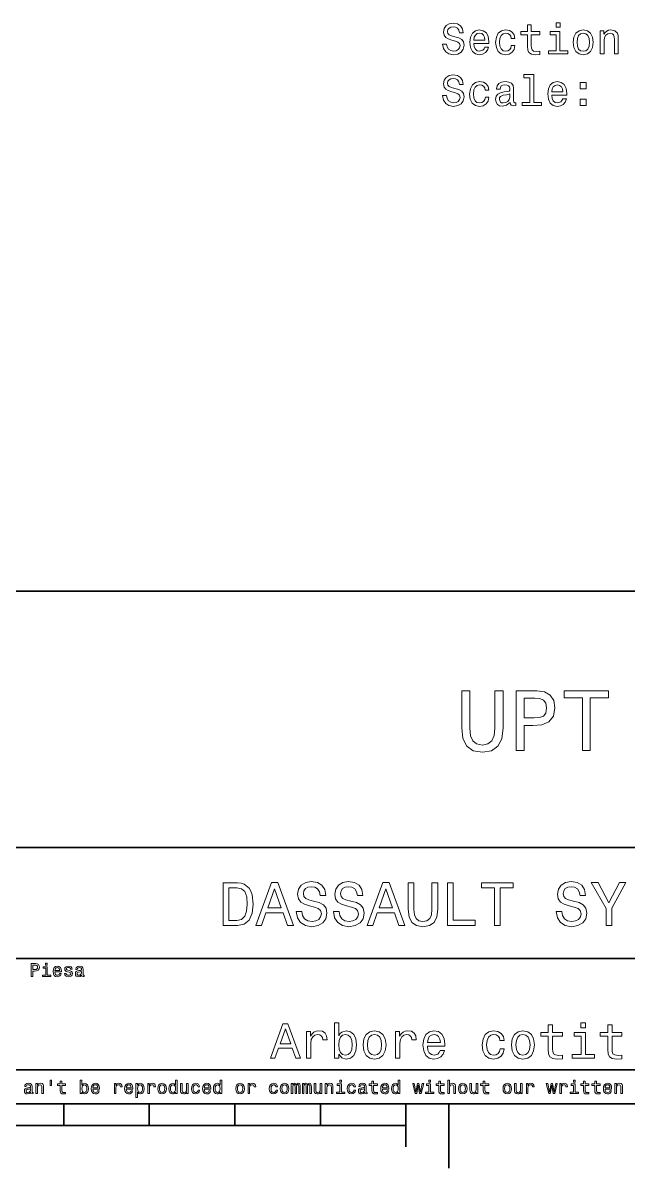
# Model space of a CAD drawing. Extents: x 0 to 420, y 0 to 297.
# Drawn here: x 265.2 to 336, y 2.5 to 136.5 of the extents above; entities that cross this region are included whole.
import ezdxf

# ---------------------------------------------------------------- set-up
doc = ezdxf.new("R2010")
doc.units = 0

msp = doc.modelspace()

# ---------------------------------------------------------------- linework, layer by layer
at = {"color": 7, "lineweight": 35}
for p, q in [((220, 70), (410, 70)), ((220, 40), (385, 40)), ((220, 27), (385, 27)), ((220, 14), (385, 14)), ((10, 10), (410, 10)), ((220, 10), (410, 10)), ((110, 7.5), (310, 7.5))]:
    msp.add_line(p, q, dxfattribs=at)
at = {"color": 7, "lineweight": 35, "ltscale": 0.0625}
for p, q in [((270, 10), (270, 7.5)), ((280, 10), (280, 7.5)), ((290, 10), (290, 7.5)), ((300, 10), (300, 7.5))]:
    msp.add_line(p, q, dxfattribs=at)
at = {"color": 7, "lineweight": 35, "ltscale": 0.125}
msp.add_line((310, 10), (310, 5), dxfattribs=at)
at = {"color": 7, "lineweight": 35, "ltscale": 0.1875}
msp.add_line((315, 10), (315, 2.5), dxfattribs=at)
at = {"color": 7, "lineweight": 13}
for points in [[(314.74, 133.99), (314.28, 133.99), (314.38, 133.46), (314.64, 133.06), (315.02, 132.83), (315.55, 132.74), (316.07, 132.82), (316.46, 133.04), (316.7, 133.39), (316.79, 133.85), (316.72, 134.26), (316.51, 134.53), (316.16, 134.71), (315.7, 134.84), (315.31, 134.94), (315.05, 135.05), (314.91, 135.21), (314.86, 135.46), (314.91, 135.69), (315.04, 135.86), (315.24, 135.97), (315.52, 136.01), (315.8, 135.96), (316.02, 135.83), (316.17, 135.6), (316.24, 135.29), (316.7, 135.29), (316.7, 135.3), (316.62, 135.78), (316.38, 136.13), (316.01, 136.35), (315.5, 136.43), (315.05, 136.35), (314.7, 136.14), (314.47, 135.81), (314.39, 135.39), (314.45, 135.01), (314.65, 134.75), (314.95, 134.58), (315.36, 134.45), (315.77, 134.34), (316.08, 134.22), (316.26, 134.06), (316.33, 133.8), (316.27, 133.53), (316.11, 133.33), (315.88, 133.21), (315.57, 133.17), (315.23, 133.22), (314.96, 133.38), (314.8, 133.64)], [(317.92, 134.06), (319.69, 134.06), (319.7, 134.27), (319.62, 134.85), (319.4, 135.28), (319.04, 135.55), (318.57, 135.64), (318.12, 135.54), (317.76, 135.26), (317.54, 134.8), (317.45, 134.19), (317.53, 133.57), (317.76, 133.12), (318.11, 132.84), (318.56, 132.74), (318.95, 132.81), (319.28, 132.98), (319.51, 133.25), (319.65, 133.61), (319.21, 133.61), (319.12, 133.41), (318.99, 133.26), (318.61, 133.14), (318.33, 133.2), (318.11, 133.37), (317.97, 133.66), (317.92, 134.05)], [(322.29, 134.65), (322.73, 134.65), (322.64, 135.05), (322.42, 135.37), (322.08, 135.57), (321.65, 135.64), (321.16, 135.54), (320.79, 135.26), (320.56, 134.8), (320.48, 134.18), (320.56, 133.57), (320.78, 133.12), (321.14, 132.84), (321.63, 132.74), (322.06, 132.82), (322.4, 133.03), (322.63, 133.36), (322.73, 133.81), (322.31, 133.81), (322.24, 133.52), (322.09, 133.31), (321.89, 133.18), (321.65, 133.14), (321.34, 133.21), (321.12, 133.41), (320.98, 133.74), (320.93, 134.2), (320.98, 134.65), (321.12, 134.98), (321.35, 135.18), (321.65, 135.25), (321.91, 135.21), (322.1, 135.09), (322.24, 134.9)], [(324.2, 135.08), (324.2, 133.72), (324.23, 133.28), (324.37, 132.98), (324.65, 132.8), (325.13, 132.74), (325.65, 132.77), (325.65, 133.15), (325.27, 133.12), (324.92, 133.16), (324.74, 133.29), (324.66, 133.5), (324.64, 133.8), (324.64, 135.08), (325.65, 135.08), (325.65, 135.45), (324.64, 135.45), (324.64, 136.25), (324.2, 136.25), (324.2, 135.45), (323.43, 135.45), (323.43, 135.08)], [(327.99, 133.21), (327.99, 135.45), (326.86, 135.45), (326.86, 135.08), (327.55, 135.08), (327.55, 133.21), (326.64, 133.21), (326.64, 132.84), (328.91, 132.84), (328.91, 133.21)], [(328.01, 136.46), (327.54, 136.46), (327.54, 135.95), (328.01, 135.95)], [(329.54, 134.19), (329.62, 133.57), (329.86, 133.12), (330.22, 132.84), (330.72, 132.74), (331.21, 132.84), (331.58, 133.11), (331.81, 133.57), (331.89, 134.19), (331.81, 134.8), (331.58, 135.26), (331.21, 135.54), (330.72, 135.64), (330.22, 135.54), (329.86, 135.26), (329.62, 134.8)], [(332.71, 132.84), (333.15, 132.84), (333.15, 134.4), (333.2, 134.76), (333.35, 135.02), (333.57, 135.18), (333.88, 135.24), (334.12, 135.19), (334.27, 135.06), (334.34, 134.83), (334.37, 134.53), (334.37, 132.84), (334.81, 132.84), (334.81, 134.62), (334.79, 134.98), (334.7, 135.27), (334.4, 135.55), (333.94, 135.64), (333.68, 135.61), (333.47, 135.51), (333.28, 135.35), (333.13, 135.13), (333.13, 135.55), (332.71, 135.55)], [(317.92, 134.44), (317.97, 134.78), (318.11, 135.04), (318.32, 135.2), (318.59, 135.25), (318.86, 135.2), (319.06, 135.04), (319.19, 134.78), (319.23, 134.44)], [(330, 134.19), (330.04, 134.65), (330.18, 134.98), (330.41, 135.18), (330.72, 135.25), (331.02, 135.18), (331.25, 134.98), (331.39, 134.65), (331.44, 134.19), (331.39, 133.74), (331.25, 133.4), (331.02, 133.2), (330.72, 133.14), (330.41, 133.2), (330.18, 133.4), (330.04, 133.74)], [(314.74, 127.95), (314.28, 127.95), (314.38, 127.41), (314.64, 127.02), (315.02, 126.78), (315.55, 126.69), (316.07, 126.78), (316.46, 127), (316.7, 127.35), (316.79, 127.8), (316.72, 128.22), (316.51, 128.49), (316.16, 128.66), (315.7, 128.79), (315.31, 128.89), (315.05, 129), (314.91, 129.16), (314.86, 129.41), (314.91, 129.64), (315.04, 129.81), (315.24, 129.93), (315.52, 129.97), (315.8, 129.92), (316.02, 129.78), (316.17, 129.55), (316.24, 129.25), (316.7, 129.25), (316.7, 129.26), (316.62, 129.73), (316.38, 130.08), (316.01, 130.31), (315.5, 130.38), (315.05, 130.31), (314.7, 130.09), (314.47, 129.77), (314.39, 129.34), (314.45, 128.96), (314.65, 128.71), (314.95, 128.54), (315.36, 128.4), (315.77, 128.29), (316.08, 128.18), (316.26, 128.02), (316.33, 127.75), (316.27, 127.49), (316.11, 127.28), (315.88, 127.16), (315.57, 127.12), (315.23, 127.17), (314.96, 127.34), (314.8, 127.6)], [(324.48, 130.04), (324.48, 127.16), (323.57, 127.16), (323.57, 126.79), (325.84, 126.79), (325.84, 127.16), (324.93, 127.16), (324.93, 130.41), (323.79, 130.41), (323.79, 130.04)], [(319.25, 128.6), (319.69, 128.6), (319.6, 129), (319.39, 129.32), (319.05, 129.52), (318.61, 129.59), (318.13, 129.49), (317.76, 129.21), (317.53, 128.75), (317.44, 128.14), (317.52, 127.53), (317.75, 127.07), (318.11, 126.79), (318.59, 126.69), (319.03, 126.77), (319.37, 126.98), (319.6, 127.32), (319.7, 127.76), (319.28, 127.76), (319.2, 127.48), (319.06, 127.26), (318.86, 127.13), (318.61, 127.09), (318.3, 127.16), (318.08, 127.36), (317.94, 127.69), (317.9, 128.15), (317.94, 128.61), (318.08, 128.93), (318.31, 129.14), (318.61, 129.21), (318.87, 129.16), (319.07, 129.04), (319.2, 128.85)], [(322.17, 127.14), (322.17, 127.13), (322.2, 126.96), (322.28, 126.84), (322.59, 126.74), (322.84, 126.78), (322.84, 127.12), (322.73, 127.11), (322.59, 127.17), (322.57, 127.38), (322.57, 128.78), (322.51, 129.14), (322.33, 129.39), (322.02, 129.54), (321.59, 129.59), (321.17, 129.53), (320.85, 129.36), (320.66, 129.1), (320.59, 128.74), (320.59, 128.71), (320.99, 128.71), (321.03, 128.92), (321.14, 129.08), (321.32, 129.17), (321.57, 129.2), (321.82, 129.18), (322, 129.1), (322.1, 128.97), (322.14, 128.79), (322.12, 128.58), (322.04, 128.47), (321.84, 128.42), (321.46, 128.38), (321.03, 128.29), (320.72, 128.13), (320.54, 127.87), (320.48, 127.5), (320.53, 127.17), (320.69, 126.92), (320.94, 126.77), (321.29, 126.71), (321.76, 126.82)], [(327.03, 128.02), (328.8, 128.02), (328.81, 128.22), (328.73, 128.8), (328.5, 129.24), (328.15, 129.5), (327.68, 129.59), (327.22, 129.49), (326.87, 129.21), (326.64, 128.75), (326.56, 128.15), (326.64, 127.53), (326.87, 127.07), (327.21, 126.79), (327.67, 126.69), (328.06, 126.76), (328.38, 126.93), (328.62, 127.2), (328.76, 127.57), (328.32, 127.57), (328.23, 127.37), (328.1, 127.21), (327.72, 127.09), (327.43, 127.15), (327.22, 127.33), (327.08, 127.61), (327.03, 128)], [(327.03, 128.39), (327.08, 128.74), (327.22, 128.99), (327.42, 129.15), (327.7, 129.21), (327.96, 129.15), (328.17, 128.99), (328.3, 128.74), (328.34, 128.39)], [(330.37, 128.75), (331.07, 128.75), (331.07, 129.5), (330.37, 129.5)], [(322.12, 127.74), (322.06, 127.48), (321.9, 127.27), (321.66, 127.14), (321.36, 127.1), (321.17, 127.12), (321.04, 127.2), (320.95, 127.35), (320.92, 127.54), (320.94, 127.72), (321.03, 127.84), (321.35, 127.99), (321.76, 128.05), (322.12, 128.17)], [(330.37, 126.79), (331.07, 126.79), (331.07, 127.54), (330.37, 127.54)], [(316.52, 54), (316.66, 52.74), (317.1, 51.84), (317.85, 51.32), (318.93, 51.14), (320, 51.32), (320.74, 51.84), (321.19, 52.73), (321.34, 54), (321.34, 58.33), (320.4, 58.33), (320.4, 53.95), (320.31, 53.09), (320.04, 52.47), (319.57, 52.11), (318.93, 51.99), (318.26, 52.11), (317.8, 52.47), (317.53, 53.08), (317.45, 53.95), (317.45, 58.33), (316.52, 58.33)], [(322.87, 51.33), (323.8, 51.33), (323.8, 54.29), (324.83, 54.29), (325.87, 54.34), (326.69, 54.69), (327.23, 55.38), (327.41, 56.32), (327.27, 57.18), (326.87, 57.82), (326.2, 58.2), (325.29, 58.33), (322.87, 58.33)], [(330.61, 51.33), (331.54, 51.33), (331.54, 57.49), (333.65, 57.49), (333.65, 58.33), (328.48, 58.33), (328.48, 57.49), (330.61, 57.49)], [(325.04, 57.48), (325.65, 57.42), (326.09, 57.22), (326.35, 56.87), (326.44, 56.32), (326.34, 55.73), (326.07, 55.38), (325.61, 55.2), (324.97, 55.15), (323.8, 55.15), (323.8, 57.48)], [(290.3, 35.88), (288.63, 35.88), (288.63, 30.88), (290.3, 30.88), (291.08, 31.04), (291.66, 31.52), (292.02, 32.31), (292.15, 33.38), (292.04, 34.48), (291.89, 34.91), (291.69, 35.25), (291.11, 35.72), (290.73, 35.84)], [(290.24, 35.28), (290.79, 35.18), (291.17, 34.84), (291.39, 34.25), (291.46, 33.38), (291.38, 32.54), (291.16, 31.95), (290.78, 31.59), (290.24, 31.48), (289.3, 31.48), (289.3, 35.28)], [(292.45, 30.88), (293.11, 30.88), (293.64, 32.35), (295.63, 32.35), (296.16, 30.88), (296.84, 30.88), (295.01, 35.89), (294.27, 35.89)], [(293.87, 32.96), (294.64, 35.17), (295.41, 32.96)], [(297.84, 32.53), (297.18, 32.53), (297.33, 31.77), (297.69, 31.21), (298.24, 30.87), (298.99, 30.74), (299.73, 30.86), (300.29, 31.18), (300.64, 31.67), (300.77, 32.33), (300.66, 32.92), (300.36, 33.3), (299.87, 33.55), (299.21, 33.74), (298.65, 33.88), (298.29, 34.04), (298.08, 34.27), (298.01, 34.63), (298.08, 34.95), (298.26, 35.2), (298.55, 35.36), (298.95, 35.42), (299.35, 35.35), (299.67, 35.15), (299.88, 34.83), (299.98, 34.39), (300.63, 34.39), (300.63, 34.4), (300.52, 35.08), (300.18, 35.59), (299.65, 35.9), (298.93, 36.01), (298.28, 35.9), (297.77, 35.6), (297.45, 35.13), (297.33, 34.53), (297.43, 33.99), (297.7, 33.62), (298.13, 33.37), (298.72, 33.19), (299.31, 33.02), (299.75, 32.86), (300.01, 32.63), (300.11, 32.26), (300.02, 31.88), (299.8, 31.59), (299.46, 31.41), (299.02, 31.35), (298.53, 31.43), (298.16, 31.66), (297.92, 32.03)], [(302.18, 32.53), (301.52, 32.53), (301.66, 31.77), (302.02, 31.21), (302.58, 30.87), (303.33, 30.74), (304.07, 30.86), (304.63, 31.18), (304.98, 31.67), (305.11, 32.33), (305, 32.92), (304.7, 33.3), (304.21, 33.55), (303.55, 33.74), (302.99, 33.88), (302.62, 34.04), (302.41, 34.27), (302.35, 34.63), (302.41, 34.95), (302.6, 35.2), (302.89, 35.36), (303.29, 35.42), (303.69, 35.35), (304.01, 35.15), (304.21, 34.83), (304.32, 34.39), (304.97, 34.39), (304.97, 34.4), (304.86, 35.08), (304.52, 35.59), (303.98, 35.9), (303.26, 36.01), (302.62, 35.9), (302.11, 35.6), (301.79, 35.13), (301.67, 34.53), (301.77, 33.99), (302.04, 33.62), (302.47, 33.37), (303.06, 33.19), (303.65, 33.02), (304.09, 32.86), (304.35, 32.63), (304.45, 32.26), (304.36, 31.88), (304.14, 31.59), (303.8, 31.41), (303.36, 31.35), (302.87, 31.43), (302.49, 31.66), (302.26, 32.03)], [(305.46, 30.88), (306.12, 30.88), (306.65, 32.35), (308.65, 32.35), (309.17, 30.88), (309.85, 30.88), (308.02, 35.89), (307.28, 35.89)], [(306.88, 32.96), (307.65, 35.17), (308.42, 32.96)], [(310.27, 32.78), (310.37, 31.88), (310.68, 31.24), (311.22, 30.87), (311.99, 30.74), (312.75, 30.87), (313.29, 31.24), (313.6, 31.88), (313.71, 32.78), (313.71, 35.88), (313.04, 35.88), (313.04, 32.75), (312.98, 32.13), (312.78, 31.7), (312.45, 31.44), (311.99, 31.35), (311.51, 31.44), (311.18, 31.7), (310.99, 32.13), (310.93, 32.75), (310.93, 35.88), (310.27, 35.88)], [(314.86, 30.88), (318.08, 30.88), (318.08, 31.49), (315.53, 31.49), (315.53, 35.88), (314.86, 35.88)], [(320.33, 30.88), (320.99, 30.88), (320.99, 35.28), (322.51, 35.28), (322.51, 35.88), (318.81, 35.88), (318.81, 35.28), (320.33, 35.28)], [(328.2, 32.53), (327.54, 32.53), (327.69, 31.77), (328.05, 31.21), (328.6, 30.87), (329.35, 30.74), (330.09, 30.86), (330.65, 31.18), (331, 31.67), (331.13, 32.33), (331.02, 32.92), (330.72, 33.3), (330.23, 33.55), (329.57, 33.74), (329.01, 33.88), (328.65, 34.04), (328.44, 34.27), (328.37, 34.63), (328.44, 34.95), (328.62, 35.2), (328.91, 35.36), (329.31, 35.42), (329.71, 35.35), (330.03, 35.15), (330.24, 34.83), (330.34, 34.39), (330.99, 34.39), (330.99, 34.4), (330.88, 35.08), (330.54, 35.59), (330.01, 35.9), (329.29, 36.01), (328.64, 35.9), (328.13, 35.6), (327.81, 35.13), (327.69, 34.53), (327.79, 33.99), (328.06, 33.62), (328.49, 33.37), (329.09, 33.19), (329.67, 33.02), (330.11, 32.86), (330.37, 32.63), (330.47, 32.26), (330.38, 31.88), (330.16, 31.59), (329.82, 31.41), (329.38, 31.35), (328.89, 31.43), (328.52, 31.66), (328.28, 32.03)], [(334.05, 30.88), (334.05, 32.91), (335.69, 35.89), (334.94, 35.89), (333.71, 33.52), (332.46, 35.89), (331.66, 35.89), (333.38, 32.86), (333.38, 30.88)], [(266.19, 24.92), (266.39, 24.92), (266.39, 25.55), (266.61, 25.55), (266.84, 25.56), (267.01, 25.64), (267.13, 25.79), (267.17, 25.99), (267.14, 26.17), (267.05, 26.31), (266.91, 26.39), (266.71, 26.42), (266.19, 26.42)], [(266.66, 26.23), (266.79, 26.22), (266.88, 26.18), (266.94, 26.11), (266.96, 25.99), (266.94, 25.86), (266.88, 25.79), (266.78, 25.75), (266.64, 25.74), (266.39, 25.74), (266.39, 26.23)], [(268.09, 25.08), (268.09, 26.04), (267.6, 26.04), (267.6, 25.88), (267.9, 25.88), (267.9, 25.08), (267.51, 25.08), (267.51, 24.92), (268.48, 24.92), (268.48, 25.08)], [(268.09, 26.47), (267.89, 26.47), (267.89, 26.25), (268.09, 26.25)], [(268.97, 25.44), (269.73, 25.44), (269.73, 25.53), (269.7, 25.78), (269.61, 25.97), (269.45, 26.08), (269.25, 26.12), (269.06, 26.08), (268.9, 25.96), (268.81, 25.76), (268.77, 25.5), (268.81, 25.23), (268.9, 25.04), (269.05, 24.92), (269.25, 24.88), (269.41, 24.91), (269.55, 24.98), (269.65, 25.1), (269.71, 25.25), (269.53, 25.25), (269.49, 25.16), (269.43, 25.1), (269.27, 25.05), (269.15, 25.07), (269.05, 25.15), (268.99, 25.27), (268.97, 25.44)], [(268.97, 25.6), (269, 25.75), (269.05, 25.86), (269.14, 25.93), (269.26, 25.95), (269.37, 25.93), (269.46, 25.86), (269.52, 25.75), (269.54, 25.6)], [(270.68, 25.6), (270.49, 25.64), (270.36, 25.69), (270.31, 25.79), (270.32, 25.86), (270.37, 25.91), (270.44, 25.95), (270.55, 25.96), (270.65, 25.95), (270.73, 25.91), (270.78, 25.85), (270.8, 25.77), (270.99, 25.77), (270.99, 25.77), (270.96, 25.91), (270.87, 26.03), (270.73, 26.09), (270.55, 26.12), (270.36, 26.09), (270.23, 26.02), (270.15, 25.92), (270.12, 25.78), (270.14, 25.65), (270.2, 25.56), (270.3, 25.5), (270.44, 25.45), (270.66, 25.4), (270.79, 25.35), (270.82, 25.3), (270.83, 25.24), (270.81, 25.16), (270.76, 25.1), (270.68, 25.06), (270.56, 25.05), (270.45, 25.06), (270.36, 25.1), (270.3, 25.18), (270.28, 25.28), (270.09, 25.28), (270.12, 25.11), (270.21, 24.98), (270.35, 24.91), (270.55, 24.88), (270.75, 24.91), (270.9, 24.98), (270.99, 25.1), (271.02, 25.26), (271, 25.4), (270.93, 25.49), (270.82, 25.55)], [(272.1, 25.07), (272.1, 25.06), (272.11, 24.99), (272.14, 24.94), (272.28, 24.9), (272.38, 24.91), (272.38, 25.06), (272.34, 25.05), (272.28, 25.08), (272.27, 25.17), (272.27, 25.77), (272.24, 25.92), (272.16, 26.03), (272.03, 26.1), (271.85, 26.12), (271.66, 26.09), (271.53, 26.02), (271.45, 25.91), (271.42, 25.76), (271.42, 25.74), (271.59, 25.74), (271.6, 25.83), (271.65, 25.9), (271.73, 25.94), (271.84, 25.95), (271.95, 25.94), (272.02, 25.91), (272.07, 25.85), (272.08, 25.77), (272.07, 25.68), (272.04, 25.64), (271.95, 25.62), (271.79, 25.6), (271.6, 25.56), (271.47, 25.49), (271.39, 25.38), (271.37, 25.22), (271.39, 25.08), (271.46, 24.97), (271.57, 24.91), (271.72, 24.88), (271.92, 24.93)], [(272.08, 25.32), (272.05, 25.21), (271.98, 25.13), (271.88, 25.07), (271.75, 25.05), (271.67, 25.06), (271.61, 25.1), (271.57, 25.16), (271.56, 25.24), (271.57, 25.32), (271.6, 25.37), (271.74, 25.43), (271.92, 25.46), (272.08, 25.51)], [(294.16, 15.36), (294.69, 15.36), (295.12, 16.54), (296.71, 16.54), (297.13, 15.36), (297.67, 15.36), (296.21, 19.37), (295.62, 19.37)], [(295.3, 17.03), (295.92, 18.79), (296.53, 17.03)], [(302.14, 15.84), (302.52, 15.39), (303.03, 15.25), (303.51, 15.36), (303.9, 15.69), (304.14, 16.21), (304.23, 16.91), (304.14, 17.61), (303.89, 18.13), (303.51, 18.45), (303.03, 18.56), (302.52, 18.41), (302.31, 18.23), (302.14, 17.98), (302.14, 19.5), (301.63, 19.5), (301.63, 15.36), (302.14, 15.36)], [(326.63, 17.92), (326.63, 16.37), (326.67, 15.87), (326.83, 15.52), (327.15, 15.32), (327.7, 15.25), (328.3, 15.28), (328.3, 15.72), (327.86, 15.68), (327.46, 15.73), (327.25, 15.87), (327.16, 16.12), (327.14, 16.46), (327.14, 17.92), (328.3, 17.92), (328.3, 18.35), (327.14, 18.35), (327.14, 19.26), (326.63, 19.26), (326.63, 18.35), (325.76, 18.35), (325.76, 17.92)], [(330.99, 19.5), (330.45, 19.5), (330.45, 18.92), (330.99, 18.92)], [(333.57, 17.92), (333.57, 16.37), (333.61, 15.87), (333.77, 15.52), (334.09, 15.32), (334.64, 15.25), (335.24, 15.28), (335.24, 15.72), (334.8, 15.68), (334.4, 15.73), (334.19, 15.87), (334.1, 16.12), (334.08, 16.46), (334.08, 17.92), (335.24, 17.92), (335.24, 18.35), (334.08, 18.35), (334.08, 19.26), (333.57, 19.26), (333.57, 18.35), (332.69, 18.35), (332.69, 17.92)], [(298.38, 15.36), (298.89, 15.36), (298.89, 17.13), (298.94, 17.56), (299.1, 17.86), (299.35, 18.05), (299.69, 18.11), (299.95, 18.07), (300.14, 17.95), (300.25, 17.76), (300.29, 17.49), (300.8, 17.49), (300.73, 17.96), (300.54, 18.29), (300.23, 18.5), (299.8, 18.56), (299.5, 18.52), (299.25, 18.4), (299.02, 18.21), (298.84, 17.94), (298.84, 18.46), (298.38, 18.46)], [(303.71, 16.91), (303.66, 16.39), (303.5, 16.01), (303.25, 15.78), (302.94, 15.71), (302.6, 15.78), (302.35, 16.01), (302.2, 16.39), (302.15, 16.91), (302.2, 17.43), (302.35, 17.8), (302.6, 18.03), (302.94, 18.11), (303.25, 18.03), (303.5, 17.8), (303.66, 17.42)], [(304.98, 16.9), (305.07, 16.2), (305.34, 15.68), (305.76, 15.36), (306.33, 15.25), (306.88, 15.36), (307.31, 15.68), (307.57, 16.2), (307.67, 16.9), (307.57, 17.61), (307.31, 18.13), (306.88, 18.45), (306.33, 18.56), (305.76, 18.45), (305.34, 18.13), (305.07, 17.61)], [(305.5, 16.91), (305.55, 17.43), (305.71, 17.8), (305.97, 18.03), (306.33, 18.12), (306.67, 18.03), (306.93, 17.81), (307.09, 17.43), (307.15, 16.91), (307.09, 16.39), (306.93, 16.01), (306.67, 15.78), (306.33, 15.7), (305.97, 15.78), (305.71, 16.01), (305.55, 16.39)], [(308.79, 15.36), (309.3, 15.36), (309.3, 17.13), (309.35, 17.56), (309.51, 17.86), (309.76, 18.05), (310.1, 18.11), (310.35, 18.07), (310.54, 17.95), (310.66, 17.76), (310.7, 17.49), (311.21, 17.49), (311.14, 17.96), (310.95, 18.29), (310.64, 18.5), (310.2, 18.56), (309.91, 18.52), (309.66, 18.4), (309.43, 18.21), (309.25, 17.94), (309.25, 18.46), (308.79, 18.46)], [(312.52, 16.76), (314.54, 16.76), (314.55, 17), (314.46, 17.66), (314.2, 18.16), (313.8, 18.46), (313.27, 18.56), (312.74, 18.45), (312.34, 18.13), (312.08, 17.6), (311.99, 16.91), (312.07, 16.2), (312.33, 15.68), (312.73, 15.36), (313.25, 15.25), (313.7, 15.33), (314.07, 15.52), (314.34, 15.83), (314.49, 16.25), (313.99, 16.25), (313.89, 16.02), (313.74, 15.84), (313.31, 15.71), (312.98, 15.77), (312.73, 15.97), (312.57, 16.3), (312.52, 16.74)], [(312.52, 17.19), (312.58, 17.59), (312.73, 17.88), (312.97, 18.06), (313.28, 18.12), (313.59, 18.06), (313.82, 17.88), (313.97, 17.59), (314.02, 17.19)], [(320.98, 17.43), (321.48, 17.43), (321.38, 17.89), (321.13, 18.25), (320.75, 18.48), (320.24, 18.56), (319.69, 18.45), (319.27, 18.13), (319.01, 17.6), (318.91, 16.9), (319, 16.2), (319.26, 15.68), (319.67, 15.36), (320.23, 15.25), (320.72, 15.34), (321.11, 15.58), (321.37, 15.96), (321.49, 16.47), (321.01, 16.47), (320.92, 16.14), (320.76, 15.9), (320.53, 15.75), (320.24, 15.71), (319.89, 15.78), (319.64, 16.01), (319.48, 16.39), (319.43, 16.92), (319.48, 17.44), (319.65, 17.81), (319.9, 18.04), (320.24, 18.12), (320.54, 18.07), (320.77, 17.94), (320.92, 17.72)], [(322.33, 16.9), (322.42, 16.2), (322.69, 15.68), (323.11, 15.36), (323.67, 15.25), (324.23, 15.36), (324.65, 15.68), (324.92, 16.2), (325.02, 16.9), (324.92, 17.61), (324.65, 18.13), (324.23, 18.45), (323.67, 18.56), (323.11, 18.45), (322.69, 18.13), (322.42, 17.61)], [(322.85, 16.91), (322.9, 17.43), (323.06, 17.8), (323.32, 18.03), (323.67, 18.12), (324.02, 18.03), (324.28, 17.81), (324.44, 17.43), (324.5, 16.91), (324.44, 16.39), (324.28, 16.01), (324.02, 15.78), (323.67, 15.7), (323.32, 15.78), (323.06, 16.01), (322.9, 16.39)], [(330.97, 15.79), (330.97, 18.35), (329.67, 18.35), (329.67, 17.92), (330.46, 17.92), (330.46, 15.79), (329.43, 15.79), (329.43, 15.36), (332.02, 15.36), (332.02, 15.79)], [(266.13, 11.37), (266.13, 11.36), (266.14, 11.29), (266.18, 11.23), (266.31, 11.19), (266.42, 11.21), (266.42, 11.36), (266.37, 11.35), (266.31, 11.38), (266.3, 11.47), (266.3, 12.07), (266.27, 12.22), (266.2, 12.33), (266.07, 12.39), (265.88, 12.42), (265.7, 12.39), (265.57, 12.32), (265.48, 12.2), (265.45, 12.05), (265.45, 12.04), (265.62, 12.04), (265.64, 12.13), (265.69, 12.19), (265.76, 12.23), (265.87, 12.25), (265.98, 12.24), (266.06, 12.2), (266.1, 12.15), (266.12, 12.07), (266.11, 11.98), (266.07, 11.93), (265.99, 11.91), (265.82, 11.9), (265.64, 11.86), (265.51, 11.79), (265.43, 11.68), (265.41, 11.52), (265.43, 11.38), (265.49, 11.27), (265.6, 11.2), (265.75, 11.18), (265.95, 11.23)], [(266.74, 11.21), (266.93, 11.21), (266.93, 11.88), (266.95, 12.04), (267.02, 12.15), (267.11, 12.22), (267.24, 12.25), (267.35, 12.22), (267.41, 12.17), (267.44, 12.07), (267.45, 11.94), (267.45, 11.21), (267.64, 11.21), (267.64, 11.98), (267.64, 12.13), (267.6, 12.26), (267.47, 12.38), (267.27, 12.42), (267.16, 12.4), (267.07, 12.36), (266.99, 12.29), (266.93, 12.2), (266.93, 12.38), (266.74, 12.38)], [(268.42, 12.77), (268.42, 12.18), (268.57, 12.18), (268.57, 12.77)], [(269.6, 12.17), (269.6, 11.59), (269.61, 11.4), (269.67, 11.27), (269.8, 11.2), (270, 11.17), (270.23, 11.18), (270.23, 11.35), (270.06, 11.34), (269.91, 11.35), (269.83, 11.41), (269.8, 11.5), (269.79, 11.62), (269.79, 12.17), (270.23, 12.17), (270.23, 12.34), (269.79, 12.34), (269.79, 12.68), (269.6, 12.68), (269.6, 12.34), (269.27, 12.34), (269.27, 12.17)], [(272.13, 11.39), (272.27, 11.23), (272.46, 11.17), (272.64, 11.21), (272.79, 11.34), (272.88, 11.53), (272.91, 11.8), (272.88, 12.06), (272.78, 12.25), (272.64, 12.37), (272.46, 12.42), (272.27, 12.36), (272.19, 12.29), (272.13, 12.2), (272.13, 12.77), (271.94, 12.77), (271.94, 11.21), (272.13, 11.21)], [(272.72, 11.8), (272.7, 11.6), (272.64, 11.46), (272.54, 11.37), (272.43, 11.34), (272.3, 11.37), (272.21, 11.46), (272.15, 11.6), (272.13, 11.8), (272.15, 11.99), (272.21, 12.13), (272.3, 12.22), (272.43, 12.25), (272.54, 12.22), (272.64, 12.13), (272.7, 11.99)], [(273.42, 11.74), (274.18, 11.74), (274.18, 11.83), (274.14, 12.08), (274.05, 12.26), (273.9, 12.38), (273.7, 12.42), (273.5, 12.37), (273.35, 12.25), (273.25, 12.06), (273.22, 11.8), (273.25, 11.53), (273.35, 11.34), (273.5, 11.21), (273.69, 11.17), (273.86, 11.2), (274, 11.27), (274.1, 11.39), (274.16, 11.55), (273.97, 11.55), (273.93, 11.46), (273.87, 11.4), (273.71, 11.34), (273.59, 11.37), (273.5, 11.44), (273.44, 11.57), (273.42, 11.73)], [(273.42, 11.9), (273.44, 12.05), (273.5, 12.16), (273.59, 12.23), (273.7, 12.25), (273.82, 12.23), (273.91, 12.16), (273.96, 12.05), (273.98, 11.9)], [(275.92, 11.21), (276.11, 11.21), (276.11, 11.88), (276.13, 12.04), (276.19, 12.15), (276.29, 12.22), (276.41, 12.25), (276.51, 12.23), (276.58, 12.19), (276.62, 12.11), (276.64, 12.01), (276.83, 12.01), (276.8, 12.19), (276.73, 12.31), (276.61, 12.39), (276.45, 12.42), (276.34, 12.4), (276.25, 12.36), (276.16, 12.28), (276.1, 12.18), (276.1, 12.38), (275.92, 12.38)], [(277.32, 11.74), (278.08, 11.74), (278.08, 11.83), (278.05, 12.08), (277.95, 12.26), (277.8, 12.38), (277.6, 12.42), (277.4, 12.37), (277.25, 12.25), (277.15, 12.06), (277.12, 11.8), (277.15, 11.53), (277.25, 11.34), (277.4, 11.21), (277.59, 11.17), (277.76, 11.2), (277.9, 11.27), (278, 11.39), (278.06, 11.55), (277.87, 11.55), (277.83, 11.46), (277.78, 11.4), (277.62, 11.34), (277.49, 11.37), (277.4, 11.44), (277.34, 11.57), (277.32, 11.73)], [(277.32, 11.9), (277.34, 12.05), (277.4, 12.16), (277.49, 12.23), (277.61, 12.25), (277.72, 12.23), (277.81, 12.16), (277.86, 12.05), (277.88, 11.9)], [(278.63, 12.2), (278.63, 12.38), (278.44, 12.38), (278.44, 10.76), (278.63, 10.76), (278.63, 11.39), (278.7, 11.29), (278.78, 11.22), (278.97, 11.17), (279.15, 11.21), (279.29, 11.34), (279.38, 11.53), (279.42, 11.8), (279.38, 12.06), (279.29, 12.25), (279.15, 12.37), (278.97, 12.42), (278.86, 12.4), (278.77, 12.36), (278.7, 12.29)], [(278.93, 11.34), (278.81, 11.37), (278.71, 11.46), (278.65, 11.6), (278.64, 11.8), (278.65, 11.99), (278.71, 12.13), (278.81, 12.22), (278.93, 12.25), (279.05, 12.22), (279.14, 12.13), (279.2, 11.99), (279.22, 11.8), (279.2, 11.6), (279.14, 11.46), (279.05, 11.37)], [(279.83, 11.21), (280.02, 11.21), (280.02, 11.88), (280.04, 12.04), (280.09, 12.15), (280.19, 12.22), (280.32, 12.25), (280.41, 12.23), (280.48, 12.19), (280.53, 12.11), (280.54, 12.01), (280.73, 12.01), (280.71, 12.19), (280.64, 12.31), (280.52, 12.39), (280.36, 12.42), (280.25, 12.4), (280.15, 12.36), (280.07, 12.28), (280, 12.18), (280, 12.38), (279.83, 12.38)], [(281, 11.79), (281.03, 11.53), (281.13, 11.34), (281.29, 11.21), (281.5, 11.17), (281.71, 11.21), (281.87, 11.33), (281.97, 11.53), (282.01, 11.79), (281.97, 12.06), (281.87, 12.25), (281.71, 12.37), (281.5, 12.42), (281.29, 12.37), (281.13, 12.25), (281.03, 12.06)], [(281.19, 11.8), (281.21, 11.99), (281.27, 12.13), (281.37, 12.22), (281.5, 12.25), (281.63, 12.22), (281.73, 12.13), (281.79, 11.99), (281.81, 11.8), (281.79, 11.6), (281.73, 11.46), (281.63, 11.37), (281.5, 11.34), (281.37, 11.37), (281.27, 11.46), (281.21, 11.6)], [(283.07, 11.39), (283.07, 11.21), (283.26, 11.21), (283.26, 12.77), (283.07, 12.77), (283.07, 12.2), (282.93, 12.36), (282.84, 12.4), (282.74, 12.42), (282.55, 12.37), (282.41, 12.25), (282.32, 12.06), (282.29, 11.8), (282.32, 11.53), (282.41, 11.34), (282.55, 11.21), (282.74, 11.17), (282.84, 11.19), (282.93, 11.23)], [(282.77, 12.25), (282.9, 12.22), (282.99, 12.13), (283.05, 11.99), (283.07, 11.8), (283.05, 11.6), (282.99, 11.46), (282.9, 11.37), (282.77, 11.34), (282.65, 11.37), (282.56, 11.46), (282.5, 11.6), (282.48, 11.8), (282.5, 11.99), (282.56, 12.13), (282.65, 12.22)], [(284.55, 12.38), (284.36, 12.38), (284.36, 11.7), (284.34, 11.55), (284.28, 11.44), (284.18, 11.37), (284.05, 11.35), (283.95, 11.36), (283.89, 11.42), (283.85, 11.5), (283.84, 11.63), (283.84, 12.38), (283.65, 12.38), (283.65, 11.61), (283.66, 11.46), (283.7, 11.33), (283.82, 11.21), (284.03, 11.17), (284.13, 11.19), (284.23, 11.23), (284.31, 11.29), (284.37, 11.39), (284.37, 11.21), (284.55, 11.21)], [(285.7, 11.99), (285.89, 11.99), (285.85, 12.16), (285.76, 12.3), (285.61, 12.38), (285.42, 12.42), (285.21, 12.37), (285.06, 12.25), (284.96, 12.06), (284.92, 11.79), (284.96, 11.53), (285.05, 11.34), (285.21, 11.21), (285.42, 11.17), (285.6, 11.21), (285.75, 11.3), (285.85, 11.44), (285.89, 11.63), (285.71, 11.63), (285.68, 11.51), (285.61, 11.42), (285.53, 11.36), (285.42, 11.34), (285.29, 11.37), (285.2, 11.46), (285.14, 11.6), (285.12, 11.8), (285.14, 11.99), (285.2, 12.13), (285.29, 12.22), (285.42, 12.25), (285.53, 12.23), (285.62, 12.18), (285.68, 12.1)], [(286.43, 11.74), (287.19, 11.74), (287.19, 11.83), (287.16, 12.08), (287.06, 12.26), (286.91, 12.38), (286.71, 12.42), (286.51, 12.37), (286.36, 12.25), (286.26, 12.06), (286.23, 11.8), (286.26, 11.53), (286.36, 11.34), (286.51, 11.21), (286.7, 11.17), (286.87, 11.2), (287.01, 11.27), (287.11, 11.39), (287.17, 11.55), (286.98, 11.55), (286.94, 11.46), (286.89, 11.4), (286.73, 11.34), (286.6, 11.37), (286.51, 11.44), (286.45, 11.57), (286.43, 11.73)], [(286.43, 11.9), (286.45, 12.05), (286.51, 12.16), (286.6, 12.23), (286.71, 12.25), (286.83, 12.23), (286.92, 12.16), (286.97, 12.05), (286.99, 11.9)], [(288.28, 11.39), (288.28, 11.21), (288.47, 11.21), (288.47, 12.77), (288.28, 12.77), (288.28, 12.2), (288.13, 12.36), (288.04, 12.4), (287.94, 12.42), (287.76, 12.37), (287.62, 12.25), (287.52, 12.06), (287.49, 11.8), (287.52, 11.53), (287.62, 11.34), (287.76, 11.21), (287.94, 11.17), (288.04, 11.19), (288.13, 11.23)], [(287.97, 12.25), (288.1, 12.22), (288.2, 12.13), (288.25, 11.99), (288.27, 11.8), (288.25, 11.6), (288.2, 11.46), (288.1, 11.37), (287.97, 11.34), (287.86, 11.37), (287.77, 11.46), (287.7, 11.6), (287.69, 11.8), (287.7, 11.99), (287.77, 12.13), (287.86, 12.22)], [(290.11, 11.79), (290.14, 11.53), (290.24, 11.34), (290.4, 11.21), (290.61, 11.17), (290.82, 11.21), (290.98, 11.33), (291.08, 11.53), (291.12, 11.79), (291.08, 12.06), (290.98, 12.25), (290.82, 12.37), (290.61, 12.42), (290.4, 12.37), (290.24, 12.25), (290.14, 12.06)], [(290.3, 11.8), (290.32, 11.99), (290.38, 12.13), (290.48, 12.22), (290.61, 12.25), (290.74, 12.22), (290.84, 12.13), (290.9, 11.99), (290.92, 11.8), (290.9, 11.6), (290.84, 11.46), (290.74, 11.37), (290.61, 11.34), (290.48, 11.37), (290.38, 11.46), (290.32, 11.6)], [(291.54, 11.21), (291.73, 11.21), (291.73, 11.88), (291.75, 12.04), (291.8, 12.15), (291.9, 12.22), (292.03, 12.25), (292.12, 12.23), (292.19, 12.19), (292.24, 12.11), (292.25, 12.01), (292.44, 12.01), (292.42, 12.19), (292.35, 12.31), (292.23, 12.39), (292.07, 12.42), (291.96, 12.4), (291.86, 12.36), (291.78, 12.28), (291.71, 12.18), (291.71, 12.38), (291.54, 12.38)], [(294.81, 11.99), (294.99, 11.99), (294.96, 12.16), (294.86, 12.3), (294.72, 12.38), (294.53, 12.42), (294.32, 12.37), (294.16, 12.25), (294.07, 12.06), (294.03, 11.79), (294.06, 11.53), (294.16, 11.34), (294.31, 11.21), (294.52, 11.17), (294.71, 11.21), (294.85, 11.3), (294.95, 11.44), (295, 11.63), (294.82, 11.63), (294.78, 11.51), (294.72, 11.42), (294.64, 11.36), (294.53, 11.34), (294.4, 11.37), (294.3, 11.46), (294.24, 11.6), (294.23, 11.8), (294.24, 11.99), (294.31, 12.13), (294.4, 12.22), (294.53, 12.25), (294.64, 12.23), (294.73, 12.18), (294.78, 12.1)], [(295.31, 11.79), (295.35, 11.53), (295.45, 11.34), (295.6, 11.21), (295.82, 11.17), (296.03, 11.21), (296.18, 11.33), (296.28, 11.53), (296.32, 11.79), (296.28, 12.06), (296.18, 12.25), (296.03, 12.37), (295.82, 12.42), (295.6, 12.37), (295.45, 12.25), (295.35, 12.06)], [(295.51, 11.8), (295.53, 11.99), (295.59, 12.13), (295.68, 12.22), (295.82, 12.25), (295.95, 12.22), (296.04, 12.13), (296.1, 11.99), (296.13, 11.8), (296.1, 11.6), (296.04, 11.46), (295.95, 11.37), (295.82, 11.34), (295.68, 11.37), (295.59, 11.46), (295.53, 11.6)], [(296.59, 11.21), (296.77, 11.21), (296.77, 11.99), (296.78, 12.11), (296.81, 12.19), (296.86, 12.24), (296.93, 12.26), (296.98, 12.24), (297.01, 12.2), (297.03, 12.13), (297.04, 12.03), (297.04, 11.21), (297.2, 11.21), (297.2, 11.99), (297.21, 12.1), (297.24, 12.19), (297.3, 12.24), (297.36, 12.26), (297.41, 12.24), (297.45, 12.2), (297.47, 12.03), (297.47, 11.21), (297.64, 11.21), (297.64, 12.02), (297.63, 12.18), (297.6, 12.31), (297.53, 12.39), (297.42, 12.42), (297.29, 12.37), (297.18, 12.25), (297.1, 12.37), (296.97, 12.42), (296.85, 12.37), (296.76, 12.25), (296.76, 12.38), (296.59, 12.38)], [(297.9, 11.21), (298.07, 11.21), (298.07, 11.99), (298.08, 12.11), (298.11, 12.19), (298.16, 12.24), (298.23, 12.26), (298.28, 12.24), (298.31, 12.2), (298.33, 12.13), (298.34, 12.03), (298.34, 11.21), (298.5, 11.21), (298.5, 11.99), (298.51, 12.1), (298.55, 12.19), (298.6, 12.24), (298.66, 12.26), (298.71, 12.24), (298.75, 12.2), (298.77, 12.03), (298.77, 11.21), (298.95, 11.21), (298.95, 12.02), (298.94, 12.18), (298.9, 12.31), (298.83, 12.39), (298.72, 12.42), (298.59, 12.37), (298.49, 12.25), (298.41, 12.37), (298.27, 12.42), (298.15, 12.37), (298.06, 12.25), (298.06, 12.38), (297.9, 12.38)], [(300.17, 12.38), (299.98, 12.38), (299.98, 11.7), (299.96, 11.55), (299.89, 11.44), (299.8, 11.37), (299.67, 11.35), (299.57, 11.36), (299.5, 11.42), (299.46, 11.5), (299.46, 11.63), (299.46, 12.38), (299.27, 12.38), (299.27, 11.61), (299.27, 11.46), (299.31, 11.33), (299.44, 11.21), (299.64, 11.17), (299.75, 11.19), (299.84, 11.23), (299.92, 11.29), (299.99, 11.39), (299.99, 11.21), (300.17, 11.21)], [(300.57, 11.21), (300.76, 11.21), (300.76, 11.88), (300.78, 12.04), (300.85, 12.15), (300.94, 12.22), (301.07, 12.25), (301.18, 12.22), (301.24, 12.17), (301.27, 12.07), (301.28, 11.94), (301.28, 11.21), (301.47, 11.21), (301.47, 11.98), (301.47, 12.13), (301.43, 12.26), (301.3, 12.38), (301.1, 12.42), (300.99, 12.4), (300.9, 12.36), (300.82, 12.29), (300.76, 12.2), (300.76, 12.38), (300.57, 12.38)], [(302.46, 11.37), (302.46, 12.34), (301.97, 12.34), (301.97, 12.17), (302.27, 12.17), (302.27, 11.37), (301.88, 11.37), (301.88, 11.21), (302.85, 11.21), (302.85, 11.37)], [(302.46, 12.77), (302.26, 12.77), (302.26, 12.55), (302.46, 12.55)], [(303.91, 11.99), (304.1, 11.99), (304.06, 12.16), (303.97, 12.3), (303.83, 12.38), (303.64, 12.42), (303.43, 12.37), (303.27, 12.25), (303.17, 12.06), (303.14, 11.79), (303.17, 11.53), (303.27, 11.34), (303.42, 11.21), (303.63, 11.17), (303.82, 11.21), (303.96, 11.3), (304.06, 11.44), (304.11, 11.63), (303.92, 11.63), (303.89, 11.51), (303.83, 11.42), (303.74, 11.36), (303.64, 11.34), (303.51, 11.37), (303.41, 11.46), (303.35, 11.6), (303.33, 11.8), (303.35, 11.99), (303.41, 12.13), (303.51, 12.22), (303.64, 12.25), (303.75, 12.23), (303.84, 12.18), (303.89, 12.1)], [(305.17, 11.37), (305.17, 11.36), (305.18, 11.29), (305.21, 11.23), (305.35, 11.19), (305.45, 11.21), (305.45, 11.36), (305.41, 11.35), (305.35, 11.38), (305.34, 11.47), (305.34, 12.07), (305.31, 12.22), (305.23, 12.33), (305.1, 12.39), (304.92, 12.42), (304.73, 12.39), (304.6, 12.32), (304.52, 12.2), (304.49, 12.05), (304.49, 12.04), (304.66, 12.04), (304.67, 12.13), (304.72, 12.19), (304.8, 12.23), (304.91, 12.25), (305.02, 12.24), (305.09, 12.2), (305.14, 12.15), (305.15, 12.07), (305.14, 11.98), (305.11, 11.93), (305.02, 11.91), (304.86, 11.9), (304.67, 11.86), (304.54, 11.79), (304.46, 11.68), (304.44, 11.52), (304.46, 11.38), (304.53, 11.27), (304.64, 11.2), (304.79, 11.18), (304.99, 11.23)], [(306.03, 12.17), (306.03, 11.59), (306.05, 11.4), (306.11, 11.27), (306.23, 11.2), (306.43, 11.17), (306.66, 11.18), (306.66, 11.35), (306.49, 11.34), (306.34, 11.35), (306.26, 11.41), (306.23, 11.5), (306.22, 11.62), (306.22, 12.17), (306.66, 12.17), (306.66, 12.34), (306.22, 12.34), (306.22, 12.68), (306.03, 12.68), (306.03, 12.34), (305.7, 12.34), (305.7, 12.17)], [(307.25, 11.74), (308.01, 11.74), (308.01, 11.83), (307.97, 12.08), (307.88, 12.26), (307.73, 12.38), (307.53, 12.42), (307.33, 12.37), (307.18, 12.25), (307.08, 12.06), (307.05, 11.8), (307.08, 11.53), (307.18, 11.34), (307.33, 11.21), (307.52, 11.17), (307.69, 11.2), (307.83, 11.27), (307.93, 11.39), (307.99, 11.55), (307.8, 11.55), (307.76, 11.46), (307.7, 11.4), (307.54, 11.34), (307.42, 11.37), (307.33, 11.44), (307.27, 11.57), (307.25, 11.73)], [(307.25, 11.9), (307.27, 12.05), (307.33, 12.16), (307.42, 12.23), (307.53, 12.25), (307.65, 12.23), (307.74, 12.16), (307.79, 12.05), (307.81, 11.9)], [(309.09, 11.39), (309.09, 11.21), (309.28, 11.21), (309.28, 12.77), (309.1, 12.77), (309.1, 12.2), (308.95, 12.36), (308.86, 12.4), (308.76, 12.42), (308.58, 12.37), (308.43, 12.25), (308.34, 12.06), (308.31, 11.8), (308.34, 11.53), (308.43, 11.34), (308.58, 11.21), (308.76, 11.17), (308.86, 11.19), (308.95, 11.23)], [(308.79, 12.25), (308.92, 12.22), (309.01, 12.13), (309.07, 11.99), (309.09, 11.8), (309.07, 11.6), (309.01, 11.46), (308.92, 11.37), (308.79, 11.34), (308.67, 11.37), (308.58, 11.46), (308.52, 11.6), (308.5, 11.8), (308.52, 11.99), (308.58, 12.13), (308.67, 12.22)], [(311.26, 11.21), (311.43, 12.2), (311.6, 11.21), (311.78, 11.21), (312.07, 12.38), (311.89, 12.38), (311.69, 11.39), (311.52, 12.38), (311.34, 12.38), (311.16, 11.39), (310.97, 12.38), (310.79, 12.38), (311.08, 11.21)], [(312.87, 11.37), (312.87, 12.34), (312.38, 12.34), (312.38, 12.17), (312.68, 12.17), (312.68, 11.37), (312.29, 11.37), (312.29, 11.21), (313.26, 11.21), (313.26, 11.37)], [(312.87, 12.77), (312.67, 12.77), (312.67, 12.55), (312.87, 12.55)], [(313.84, 12.17), (313.84, 11.59), (313.85, 11.4), (313.91, 11.27), (314.03, 11.2), (314.24, 11.17), (314.46, 11.18), (314.46, 11.35), (314.3, 11.34), (314.15, 11.35), (314.07, 11.41), (314.04, 11.5), (314.03, 11.62), (314.03, 12.17), (314.46, 12.17), (314.46, 12.34), (314.03, 12.34), (314.03, 12.68), (313.84, 12.68), (313.84, 12.34), (313.51, 12.34), (313.51, 12.17)], [(314.89, 11.21), (315.08, 11.21), (315.08, 11.88), (315.1, 12.04), (315.16, 12.15), (315.26, 12.22), (315.39, 12.25), (315.49, 12.22), (315.55, 12.17), (315.59, 12.07), (315.6, 11.94), (315.6, 11.21), (315.79, 11.21), (315.79, 11.98), (315.78, 12.13), (315.74, 12.26), (315.61, 12.38), (315.41, 12.42), (315.31, 12.4), (315.21, 12.36), (315.13, 12.3), (315.08, 12.21), (315.08, 12.77), (314.89, 12.77)], [(316.13, 11.79), (316.17, 11.53), (316.27, 11.34), (316.42, 11.21), (316.63, 11.17), (316.84, 11.21), (317, 11.33), (317.1, 11.53), (317.14, 11.79), (317.1, 12.06), (317, 12.25), (316.84, 12.37), (316.63, 12.42), (316.42, 12.37), (316.27, 12.25), (316.17, 12.06)], [(316.33, 11.8), (316.35, 11.99), (316.41, 12.13), (316.5, 12.22), (316.63, 12.25), (316.76, 12.22), (316.86, 12.13), (316.92, 11.99), (316.94, 11.8), (316.92, 11.6), (316.86, 11.46), (316.76, 11.37), (316.63, 11.34), (316.5, 11.37), (316.41, 11.46), (316.35, 11.6)], [(318.38, 12.38), (318.19, 12.38), (318.19, 11.7), (318.17, 11.55), (318.11, 11.44), (318.01, 11.37), (317.88, 11.35), (317.78, 11.36), (317.72, 11.42), (317.68, 11.5), (317.67, 11.63), (317.67, 12.38), (317.48, 12.38), (317.48, 11.61), (317.49, 11.46), (317.53, 11.33), (317.65, 11.21), (317.86, 11.17), (317.96, 11.19), (318.06, 11.23), (318.14, 11.29), (318.2, 11.39), (318.2, 11.21), (318.38, 11.21)], [(319.04, 12.17), (319.04, 11.59), (319.06, 11.4), (319.12, 11.27), (319.24, 11.2), (319.44, 11.17), (319.67, 11.18), (319.67, 11.35), (319.51, 11.34), (319.36, 11.35), (319.28, 11.41), (319.24, 11.5), (319.23, 11.62), (319.23, 12.17), (319.67, 12.17), (319.67, 12.34), (319.23, 12.34), (319.23, 12.68), (319.04, 12.68), (319.04, 12.34), (318.72, 12.34), (318.72, 12.17)], [(321.34, 11.79), (321.37, 11.53), (321.47, 11.34), (321.63, 11.21), (321.84, 11.17), (322.05, 11.21), (322.21, 11.33), (322.31, 11.53), (322.34, 11.79), (322.31, 12.06), (322.21, 12.25), (322.05, 12.37), (321.84, 12.42), (321.63, 12.37), (321.47, 12.25), (321.37, 12.06)], [(321.53, 11.8), (321.55, 11.99), (321.61, 12.13), (321.71, 12.22), (321.84, 12.25), (321.97, 12.22), (322.07, 12.13), (322.13, 11.99), (322.15, 11.8), (322.13, 11.6), (322.07, 11.46), (321.97, 11.37), (321.84, 11.34), (321.71, 11.37), (321.61, 11.46), (321.55, 11.6)], [(323.59, 12.38), (323.4, 12.38), (323.4, 11.7), (323.38, 11.55), (323.31, 11.44), (323.22, 11.37), (323.09, 11.35), (322.99, 11.36), (322.92, 11.42), (322.89, 11.5), (322.88, 11.63), (322.88, 12.38), (322.69, 12.38), (322.69, 11.61), (322.69, 11.46), (322.73, 11.33), (322.86, 11.21), (323.06, 11.17), (323.17, 11.19), (323.26, 11.23), (323.34, 11.29), (323.41, 11.39), (323.41, 11.21), (323.59, 11.21)], [(324.07, 11.21), (324.26, 11.21), (324.26, 11.88), (324.28, 12.04), (324.33, 12.15), (324.43, 12.22), (324.56, 12.25), (324.65, 12.23), (324.72, 12.19), (324.77, 12.11), (324.78, 12.01), (324.97, 12.01), (324.95, 12.19), (324.88, 12.31), (324.76, 12.39), (324.6, 12.42), (324.48, 12.4), (324.39, 12.36), (324.31, 12.28), (324.24, 12.18), (324.24, 12.38), (324.07, 12.38)], [(326.87, 11.21), (327.04, 12.2), (327.22, 11.21), (327.4, 11.21), (327.68, 12.38), (327.5, 12.38), (327.31, 11.39), (327.14, 12.38), (326.95, 12.38), (326.78, 11.39), (326.59, 12.38), (326.4, 12.38), (326.69, 11.21)], [(327.97, 11.21), (328.16, 11.21), (328.16, 11.88), (328.18, 12.04), (328.24, 12.15), (328.33, 12.22), (328.46, 12.25), (328.55, 12.23), (328.63, 12.19), (328.67, 12.11), (328.68, 12.01), (328.88, 12.01), (328.85, 12.19), (328.78, 12.31), (328.66, 12.39), (328.5, 12.42), (328.39, 12.4), (328.29, 12.36), (328.21, 12.28), (328.14, 12.18), (328.14, 12.38), (327.97, 12.38)], [(329.78, 11.37), (329.78, 12.34), (329.29, 12.34), (329.29, 12.17), (329.59, 12.17), (329.59, 11.37), (329.2, 11.37), (329.2, 11.21), (330.17, 11.21), (330.17, 11.37)], [(329.79, 12.77), (329.59, 12.77), (329.59, 12.55), (329.79, 12.55)], [(330.76, 12.17), (330.76, 11.59), (330.77, 11.4), (330.83, 11.27), (330.95, 11.2), (331.15, 11.17), (331.38, 11.18), (331.38, 11.35), (331.22, 11.34), (331.07, 11.35), (330.99, 11.41), (330.95, 11.5), (330.95, 11.62), (330.95, 12.17), (331.38, 12.17), (331.38, 12.34), (330.95, 12.34), (330.95, 12.68), (330.76, 12.68), (330.76, 12.34), (330.43, 12.34), (330.43, 12.17)], [(332.06, 12.17), (332.06, 11.59), (332.07, 11.4), (332.13, 11.27), (332.25, 11.2), (332.46, 11.17), (332.68, 11.18), (332.68, 11.35), (332.52, 11.34), (332.37, 11.35), (332.29, 11.41), (332.25, 11.5), (332.25, 11.62), (332.25, 12.17), (332.68, 12.17), (332.68, 12.34), (332.25, 12.34), (332.25, 12.68), (332.06, 12.68), (332.06, 12.34), (331.73, 12.34), (331.73, 12.17)], [(333.27, 11.74), (334.03, 11.74), (334.03, 11.83), (334, 12.08), (333.9, 12.26), (333.75, 12.38), (333.55, 12.42), (333.35, 12.37), (333.2, 12.25), (333.1, 12.06), (333.07, 11.8), (333.1, 11.53), (333.2, 11.34), (333.35, 11.21), (333.54, 11.17), (333.71, 11.2), (333.85, 11.27), (333.95, 11.39), (334.01, 11.55), (333.82, 11.55), (333.78, 11.46), (333.73, 11.4), (333.57, 11.34), (333.44, 11.37), (333.35, 11.44), (333.29, 11.57), (333.27, 11.73)], [(333.27, 11.9), (333.29, 12.05), (333.35, 12.16), (333.44, 12.23), (333.56, 12.25), (333.67, 12.23), (333.76, 12.16), (333.81, 12.05), (333.83, 11.9)], [(334.4, 11.21), (334.59, 11.21), (334.59, 11.88), (334.61, 12.04), (334.68, 12.15), (334.77, 12.22), (334.9, 12.25), (335.01, 12.22), (335.07, 12.17), (335.1, 12.07), (335.11, 11.94), (335.11, 11.21), (335.3, 11.21), (335.3, 11.98), (335.3, 12.13), (335.26, 12.26), (335.13, 12.38), (334.93, 12.42), (334.82, 12.4), (334.73, 12.36), (334.65, 12.29), (334.59, 12.2), (334.59, 12.38), (334.4, 12.38)], [(266.11, 11.62), (266.08, 11.51), (266.02, 11.42), (265.91, 11.37), (265.78, 11.35), (265.7, 11.36), (265.64, 11.39), (265.61, 11.45), (265.6, 11.54), (265.6, 11.61), (265.64, 11.67), (265.78, 11.73), (265.95, 11.75), (266.11, 11.8)], [(305.14, 11.62), (305.12, 11.51), (305.05, 11.42), (304.95, 11.37), (304.82, 11.35), (304.74, 11.36), (304.68, 11.39), (304.64, 11.45), (304.63, 11.54), (304.64, 11.61), (304.67, 11.67), (304.81, 11.73), (304.99, 11.75), (305.14, 11.8)]]:
    msp.add_lwpolyline(points, close=True, dxfattribs=at)

doc.saveas('drawing.dxf')
